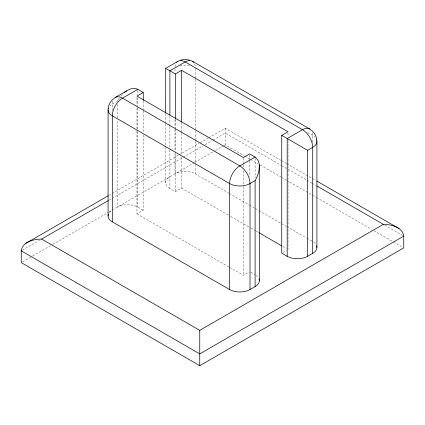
<?xml version="1.0" encoding="UTF-8"?>
<svg xmlns="http://www.w3.org/2000/svg" width="425" height="425" viewBox="0 0 425 425"><rect width="100%" height="100%" fill="white"/><g stroke="black" fill="none" stroke-linecap="round" stroke-linejoin="round"><path stroke-width="0.32" stroke-dasharray="2.12 1.59" d="M165.67 182.692L165.67 147.549M117.512 100.922L117.938 100.215M118.155 99.87L119.563 97.808M120.886 96.135L122.772 94.09M117.406 101.102L112.306 104.045A14.423 8.33 0 0 0 109.894 105.894M108.747 195.447L111.589 193.805M112.157 193.476L178.458 155.199M179.026 154.87L199.012 143.337M22.36 250.203L39.541 240.279M108.779 200.308L111.647 198.65M112.163 198.353L182.792 157.574M183.122 157.388L203.076 145.865M205.169 144.659L212.054 140.68M213.053 140.107L225.25 133.062L281.244 165.394M22.397 261.959L32.167 256.317M32.741 255.983L52.28 244.704M52.854 244.375L108.598 212.192M109.172 211.857L194.22 162.759M194.793 162.424L214.907 150.811M215.48 150.482L223.523 145.839M224.102 145.504L225.25 144.84L244.189 155.778M136.977 131.166L136.977 213.876L143.257 210.253L143.257 134.821M169.894 149.935L169.894 188.578L175.344 191.728L181.624 188.1L230.249 216.171M229.649 267.378L243.376 275.304L249.087 272.011M282.885 252.498L286.312 250.516M200.148 142.678L208.138 138.088M208.707 137.758L225.25 128.254L280.904 160.321M307.615 132.648L312.694 135.58A14.423 8.33 0 0 1 315.106 137.424M281.478 160.65L286.067 163.301M286.641 163.63L311.865 178.192M312.439 178.527L315.876 180.508M281.589 165.591L306.691 180.083M307.047 180.285L311.987 183.138M312.269 183.303L316.173 185.56M384.784 225.17L402.634 235.477M244.763 156.108L249.932 159.093M250.506 159.423L257.964 163.731M260.259 165.054L280.925 176.986M281.499 177.315L286.089 179.966M286.663 180.301L311.918 194.878M312.492 195.208L315.934 197.2M316.508 197.529L371.609 229.341M373.904 230.669L392.843 241.602M393.417 241.931L402.603 247.233M174.994 153.983L174.994 173.857A14.423 8.33 0 0 1 195.394 173.857L228.746 193.115M229.325 193.444L248.869 204.733M249.443 205.062L254.044 207.719M255.191 208.383L258.644 210.375M259.218 210.704L281.068 223.322M281.642 223.651L286.243 226.307M286.817 226.642L306.367 237.926M306.94 238.26L312.12 241.246M230.817 216.5L250.267 227.731M250.84 228.06L255.42 230.706M255.988 231.035L258.278 232.358M282.875 246.558L286.307 248.54M117.406 120.976L117.406 207.102A14.423 8.33 0 0 1 137.806 207.102L143.257 210.253M250.75 272.308L255.106 274.826M136.977 213.876L229.075 267.049M312.694 142.205L312.694 135.58A14.423 8.33 -60 0 0 312.301 132.563M288.022 133.073L288.022 136.383M288.022 140.351L288.022 249.528M255.106 158.275L255.106 177.905M249.656 155.226L249.656 160.517M249.656 161.181L249.656 176.396M243.376 158.19L243.376 164.146M243.376 164.804L243.376 167.45M243.376 170.76L243.376 185.98M243.376 186.639L243.376 275.304M225.25 128.212L225.25 144.84M195.394 68.515L195.394 78.455M195.394 79.119L195.394 130.13M195.394 130.794L195.394 140.733M195.394 141.392L195.394 163.917M195.394 164.581L195.394 173.857M181.624 122.591L181.624 132.52M181.624 133.179L181.624 154.355M181.624 157L181.624 188.1M175.344 119.6L175.344 128.207M175.344 128.865L175.344 151.364M175.344 152.023L175.344 191.728M174.994 69.179L174.994 72.494M174.994 119.531L174.994 127.479M174.994 129.471L174.994 150.668M169.894 116.195L169.894 125.789M169.894 126.448L169.894 148.978M165.67 113.613L165.67 123.393M165.67 124.047L165.67 146.896M143.257 101.07L143.257 110.335M143.257 110.999L143.257 132.17M137.806 90.552L137.806 94.844M137.806 97.915L137.806 107.727M137.806 108.343L137.806 131.038M137.806 131.649L137.806 207.102M136.977 97.421L136.977 105.358M136.977 108.008L136.977 130.502M117.406 104.417L117.406 117.667M112.306 110.67L112.306 104.045A14.423 8.33 60 0 1 112.699 101.033M169.894 188.578A14.423 8.33 0 0 1 169.894 176.8M194.677 63.936A14.423 8.33 -60 0 1 195.224 65.811M313.57 242.133A14.423 8.33 0 0 1 315.733 244.163M175.036 66.821A14.423 8.33 60 0 1 175.711 63.936M179.908 65.997A14.423 8.33 0 0 1 189.571 65.806M109.267 212.627A14.423 8.33 0 0 1 111.43 210.603M255.983 275.379A14.423 8.33 0 0 1 258.655 278.189"/><path stroke-width="0.64" d="M108.083 215.937L108.083 109.937M316.917 141.467L316.917 247.467M165.729 68.393L165.67 112.965M316.928 185.991L383.35 224.342C391.117 224.432 402.549 226.939 403.75 236.119L403.75 247.897L199.75 365.675L21.25 262.618L21.25 250.84C22.451 241.66 33.883 239.153 41.65 239.062L108.205 200.637M108.152 108.556L108.757 105.586L110.298 102.26L112.71 99.354M108.386 214.232A14.423 8.33 0 0 0 112.306 221.829L229.606 289.547A14.423 8.33 0 0 0 250.006 289.547L255.106 286.604L255.106 180.604C258.915 173.83 262.459 162.674 255.106 157.048L249.656 153.903L243.376 157.526L136.977 96.098L143.257 92.469L143.257 100.412M124.164 92.804C127.744 89.702 133.163 86.833 137.806 89.324L143.257 92.469M25.962 243.312L108.178 195.776M115.297 97.442L126.682 90.87M166.526 67.867L177.979 61.253M137.806 89.324L122.506 98.159A14.423 8.33 60 0 0 113.448 99.296M165.692 68.372L175.344 73.945L181.624 70.322L288.022 131.75L281.743 135.378L281.743 253.157L287.194 256.302A14.423 8.33 0 0 0 307.594 256.302L312.694 253.358A14.423 8.33 0 0 0 316.614 245.762M255.106 157.048L239.806 165.877A14.423 8.33 -60 0 0 229.606 183.547L229.606 289.547M255.106 180.604L250.006 183.547A14.423 8.33 0 0 1 229.606 183.547L112.306 115.823A14.423 8.33 0 0 1 108.386 108.232M281.743 135.378L307.594 150.301L312.694 147.358A14.423 8.33 0 0 0 316.614 139.761M41.65 239.062L199.75 330.342L383.35 224.342M403.75 236.119L199.75 353.897L21.25 250.84M180.593 60.138L184.955 59.325L189.847 60.127M192.403 61.253L309.703 128.977M317.023 181.172L399.038 228.592M258.852 232.688L281.733 245.894M312.306 130.9L314.596 133.625L316.2 136.993L316.848 140.112M259.271 164.889L259.33 280.718M312.694 253.358L312.694 147.358A14.423 8.33 60 0 0 302.494 129.689L185.194 61.965A14.423 8.33 60 0 0 176.657 62.369M307.594 150.301L307.594 256.302M287.194 256.302L287.194 138.523L302.494 129.689A14.423 8.33 -60 0 1 311.552 130.826M250.006 289.547L250.006 183.547A14.423 8.33 60 0 0 239.806 165.877L122.506 98.159A14.423 8.33 -60 0 0 112.306 115.823L112.306 221.829M199.75 330.342L199.75 365.675M181.624 70.322L181.624 121.933M175.344 73.945L175.344 118.942M169.894 114.968L169.894 70.8L185.194 61.965A14.423 8.33 -60 0 1 193.731 62.369M259.027 279.007A14.423 8.33 0 0 1 255.106 286.604"/></g></svg>
